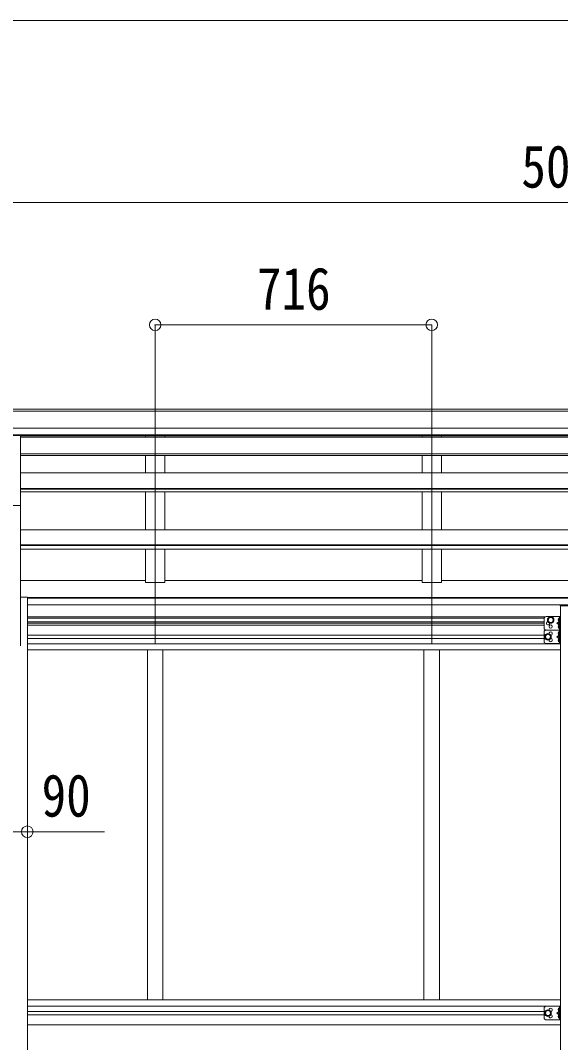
# Model space of a CAD drawing. Units: millimetres at full size, sheet at 1:30. Extents: x -8385 to 8479, y -5853 to 5787.
# Drawn here: x 392 to 1791, y 322 to 2971 of the extents above; entities that cross this region are included whole.
import ezdxf
from ezdxf.enums import TextEntityAlignment as Align

# ---------------------------------------------------------------- set-up
doc = ezdxf.new("R2010")
doc.units = ezdxf.units.MM
doc.header["$LTSCALE"] = 30
doc.header["$PDMODE"] = 32
doc.header["$PDSIZE"] = 30
for name, color, linetype, lineweight in [('0-1_本体', 4, 'Continuous', 9), ('0-2_部品', 7, 'Continuous', 9), ('0-8_PARTS2', 2, 'Continuous', 9), ('0-A_寸法', 4, 'Continuous', 9), ('1-1_GLASS', 4, 'Continuous', 9), ('1-2_GLASS_SEAL', 7, 'Continuous', 9)]:
    doc.layers.add(name, color=color, linetype=linetype, lineweight=lineweight)
doc.styles.add('ＭＳ ゴシック', font='')
doc.styles.get('ＭＳ ゴシック').set_extended_font_data('MS Gothic')

msp = doc.modelspace()

# ---------------------------------------------------------------- linework, layer by layer
at = {"layer": '0-1_本体'}
for p, q in [((-684.27, 1963.08), (4304.73, 1963.08)), ((-684.27, 1957.73), (4304.73, 1957.73)), ((-684.27, 1914.2), (4314.73, 1914.2)), ((-684.27, 1896.53), (4314.73, 1896.53)), ((392.73, 1894.16), (3237.73, 1894.16)), ((392.73, 1891.01), (3237.73, 1891.01)), ((716.23, 1891.01), (716.23, 1894.16)), ((766.23, 1891.01), (766.23, 1894.16)), ((1432.23, 1891.01), (1432.23, 1894.16)), ((1482.23, 1891.01), (1482.23, 1894.16)), ((392.73, 1847.54), (3237.73, 1847.54)), ((392.73, 1843.46), (3237.73, 1843.46)), ((716.23, 1798.3), (716.23, 1843.46)), ((766.23, 1798.3), (766.23, 1843.46)), ((1432.23, 1798.3), (1432.23, 1843.46)), ((1482.23, 1798.3), (1482.23, 1843.46)), ((392.73, 1798.3), (3237.73, 1798.3)), ((392.73, 1350.1), (392.73, 1762.74)), ((392.73, 1757.57), (3237.73, 1757.57)), ((392.73, 1756.08), (3237.73, 1756.08)), ((392.73, 1749.29), (3237.73, 1749.29)), ((716.23, 1650.99), (716.23, 1749.29)), ((766.23, 1650.99), (766.23, 1749.29)), ((1432.23, 1650.99), (1432.23, 1749.29)), ((1482.23, 1650.99), (1482.23, 1749.29)), ((392.63, 1650.99), (3237.73, 1650.99)), ((392.57, 1611.78), (3237.73, 1611.78)), ((392.63, 1600.65), (3237.73, 1600.65)), ((392.65, 1610.3), (3237.73, 1610.3)), ((716.23, 1600.65), (716.23, 1514.57)), ((766.23, 1600.65), (766.23, 1514.57)), ((1432.23, 1600.65), (1432.23, 1514.57)), ((1482.23, 1600.65), (1482.23, 1514.57)), ((392.5, 1519.37), (716.23, 1519.37)), ((716.23, 1514.57), (766.23, 1514.57)), ((1432.23, 1519.37), (766.23, 1519.37)), ((1432.23, 1514.57), (1482.23, 1514.57)), ((2148.23, 1519.37), (1482.23, 1519.37)), ((392.73, 1476.48), (410.43, 1476.48)), ((410.43, 1476.48), (410.43, -1399.9)), ((410.43, 1475.07), (3219.91, 1475.07)), ((410.43, 1473.68), (3220.03, 1473.68)), ((410.43, 1456.51), (3220.03, 1456.51))]:
    msp.add_line(p, q, dxfattribs=at)
at = {"layer": '0-2_部品'}
for p, q in [((337.73, 1894.82), (392.73, 1894.82)), ((392.73, 1713.89), (392.73, 1894.82)), ((337.73, 1713.89), (392.73, 1713.89))]:
    msp.add_line(p, q, dxfattribs=at)
at = {"layer": '0-8_PARTS2'}
for p, q in [((741.23, 1356.31), (741.23, 2018.83)), ((1457.23, 1356.31), (1457.23, 2018.83))]:
    msp.add_line(p, q, dxfattribs=at)
at = {"layer": '0-A_寸法', "color": 6}
for p, q in [((-710.77, 2970.59), (5773.23, 2970.59)), ((-690.77, 2498.46), (4321.23, 2498.46)), ((741.23, 2181.84), (1457.23, 2181.84)), ((741.23, 2181.84), (741.23, 1980.3)), ((1457.23, 2181.84), (1457.23, 1980.3)), ((320.23, 868.47), (410.23, 868.47)), ((410.23, 868.47), (610.23, 868.47))]:
    msp.add_line(p, q, dxfattribs=at)
for p in [(741.23, 2181.84), (1457.23, 2181.84), (410.23, 868.47)]:
    msp.add_point(p, dxfattribs=at)
at = {"layer": '1-1_GLASS'}
for p, q in [((1790.23, 1453.43), (1790.23, -1099.9)), ((410.23, 1424.97), (1750.23, 1424.97)), ((410.23, 1421.47), (1748.23, 1421.47)), ((410.23, 1412.47), (1748.23, 1412.47)), ((410.23, 1408.97), (1748.23, 1408.97)), ((1748.23, 1403.97), (410.23, 1403.97)), ((410.23, 1377.97), (1748.23, 1377.97)), ((410.23, 1368.97), (1748.23, 1368.97)), ((410.23, 1355.47), (1790.23, 1355.47)), ((410.23, 1339.47), (1790.23, 1339.47)), ((721.23, 1339.47), (721.23, 432.47)), ((761.23, 1339.47), (761.23, 432.47)), ((1437.23, 1339.47), (1437.23, 432.47)), ((1477.23, 1339.47), (1477.23, 432.47)), ((410.23, 432.47), (1790.23, 432.47)), ((410.23, 416.47), (1790.23, 416.47)), ((410.23, 402.97), (1748.23, 402.97)), ((410.23, 393.97), (1748.23, 393.97)), ((410.23, 367.97), (1790.23, 367.97))]:
    msp.add_line(p, q, dxfattribs=at)
at = {"layer": '1-2_GLASS_SEAL'}
for p, q in [((1789.73, 1454.93), (1789.73, 1453.43)), ((1840.73, 1453.43), (1789.73, 1453.43)), ((1748.23, 1420.97), (1748.23, 1395.97)), ((1753.23, 1425.97), (1790.23, 1425.97)), ((1787.73, 1408.47), (1780.73, 1408.47)), ((1787.23, 1421.47), (1786.43, 1421.33)), ((1787.23, 1413.47), (1786.43, 1413.61)), ((1787.23, 1413.47), (1787.73, 1413.56)), ((1787.73, 1425.97), (1787.73, 1390.97)), ((1790.23, 1425.97), (1790.23, 1390.97)), ((1748.23, 1385.97), (1748.23, 1360.97)), ((1753.23, 1390.97), (1790.23, 1390.97)), ((1787.23, 1403.47), (1786.43, 1403.33)), ((1787.23, 1395.47), (1786.43, 1395.61)), ((1787.23, 1386.47), (1786.43, 1386.33)), ((1787.23, 1378.47), (1786.43, 1378.61)), ((1787.23, 1395.47), (1787.73, 1395.56)), ((1787.23, 1378.47), (1787.73, 1378.56)), ((1787.73, 1390.97), (1787.73, 1355.97)), ((1753.23, 1355.97), (1790.23, 1355.97)), ((1787.73, 1373.47), (1780.73, 1373.47)), ((1787.23, 1368.47), (1786.43, 1368.33)), ((1787.23, 1360.47), (1786.43, 1360.61)), ((1787.23, 1360.47), (1787.73, 1360.56)), ((1748.23, 410.97), (1748.23, 385.97)), ((1753.23, 415.97), (1790.23, 415.97)), ((1787.73, 398.47), (1780.73, 398.47)), ((1787.23, 411.47), (1786.43, 411.33)), ((1787.23, 403.47), (1786.43, 403.61)), ((1787.23, 403.47), (1787.73, 403.56)), ((1787.73, 415.97), (1787.73, 380.97)), ((1790.23, 415.97), (1790.23, 380.97)), ((1753.23, 380.97), (1790.23, 380.97)), ((1787.23, 393.47), (1786.43, 393.33)), ((1787.23, 385.47), (1786.43, 385.61)), ((1787.23, 385.47), (1787.73, 385.56))]:
    msp.add_line(p, q, dxfattribs=at)
for points in [[(1765.23, 1409.47), (1771.73, 1413.22), (1771.73, 1420.72), (1765.23, 1424.48), (1758.73, 1420.72), (1758.73, 1413.22)], [(1758.23, 1365.97), (1764.73, 1369.72), (1764.73, 1377.22), (1758.23, 1380.98), (1751.73, 1377.22), (1751.73, 1369.72)], [(1758.23, 390.97), (1764.73, 394.72), (1764.73, 402.22), (1758.23, 405.98), (1751.73, 402.22), (1751.73, 394.72)]]:
    msp.add_lwpolyline(points, close=True, dxfattribs=at)
for points in [[(1787.73, 1413.47), (1780.73, 1408.47), (1787.73, 1403.47)], [(1788.12, 1417.47), (1787.49, 1418.66), (1785.25, 1419.77)], [(1788.12, 1417.47), (1787.49, 1416.28), (1785.25, 1415.17)], [(1787.23, 1413.47), (1787.23, 1421.47), (1787.73, 1421.38), (1787.73, 1413.56)], [(1753.23, 1390.97), (1790.23, 1390.97), (1790.23, 1355.97)], [(1787.73, 1378.47), (1780.73, 1373.47), (1787.73, 1368.47)], [(1788.12, 1399.47), (1787.49, 1400.66), (1785.25, 1401.77)], [(1788.12, 1399.47), (1787.49, 1398.28), (1785.25, 1397.17)], [(1788.12, 1382.47), (1787.49, 1383.66), (1785.25, 1384.77)], [(1788.12, 1382.47), (1787.49, 1381.28), (1785.25, 1380.17)], [(1787.23, 1395.47), (1787.23, 1403.47), (1787.73, 1403.38), (1787.73, 1395.56)], [(1787.23, 1378.47), (1787.23, 1386.47), (1787.73, 1386.38), (1787.73, 1378.56)], [(1788.12, 1364.47), (1787.49, 1365.66), (1785.25, 1366.77)], [(1788.12, 1364.47), (1787.49, 1363.28), (1785.25, 1362.17)], [(1787.23, 1360.47), (1787.23, 1368.47), (1787.73, 1368.38), (1787.73, 1360.56)], [(1787.73, 403.47), (1780.73, 398.47), (1787.73, 393.47)], [(1788.12, 407.47), (1787.49, 408.66), (1785.25, 409.77)], [(1788.12, 407.47), (1787.49, 406.28), (1785.25, 405.17)], [(1787.23, 403.47), (1787.23, 411.47), (1787.73, 411.38), (1787.73, 403.56)], [(1788.12, 389.47), (1787.49, 390.66), (1785.25, 391.77)], [(1788.12, 389.47), (1787.49, 388.28), (1785.25, 387.17)], [(1787.23, 385.47), (1787.23, 393.47), (1787.73, 393.38), (1787.73, 385.56)]]:
    msp.add_lwpolyline(points, dxfattribs=at)
for centre, radius in [((1765.23, 1416.97), 8.5), ((1765.23, 1416.97), 7.5), ((1765.23, 1416.97), 6.5), ((1765.23, 1399.97), 4.25), ((1758.23, 1373.47), 8.5), ((1758.23, 1373.47), 7.5), ((1758.23, 1373.47), 6.5), ((1758.23, 398.47), 8.5), ((1758.23, 398.47), 7.5), ((1758.23, 398.47), 6.5)]:
    msp.add_circle(centre, radius, dxfattribs=at)
for centre, radius, start, end in [((1791.23, 1454.93), 1.5, 90, 180), ((1753.23, 1420.97), 5, 90, 180), ((1758.23, 1408.47), 4.25, 94.76077, 6.29431), ((1791.33, 1417.47), 6.5, 147.94412, 212.05588), ((1786.59, 1420.44), 0.9, 100, 147.94412), ((1786.59, 1414.5), 0.9, 212.05588, 260), ((1753.23, 1395.97), 5, 180, 270), ((1753.23, 1385.97), 5, 90, 180), ((1765.23, 1381.97), 4.25, 274.76077, 186.29431), ((1791.33, 1399.47), 6.5, 147.94412, 212.05588), ((1791.33, 1382.47), 6.5, 147.94412, 212.05588), ((1786.59, 1402.44), 0.9, 100, 147.94412), ((1786.59, 1396.5), 0.9, 212.05588, 260), ((1786.59, 1385.44), 0.9, 100, 147.94412), ((1786.59, 1379.5), 0.9, 212.05588, 260), ((1753.23, 1360.97), 5, 180, 270), ((1765.23, 1364.97), 4.25, 173.70569, 85.23923), ((1791.33, 1364.47), 6.5, 147.94412, 212.05588), ((1786.59, 1367.44), 0.9, 100, 147.94412), ((1786.59, 1361.5), 0.9, 212.05588, 260), ((1753.23, 410.97), 5, 90, 180), ((1765.23, 406.97), 4.25, 274.76077, 186.29431), ((1791.33, 407.47), 6.5, 147.94412, 212.05588), ((1786.59, 410.44), 0.9, 100, 147.94412), ((1786.59, 404.5), 0.9, 212.05588, 260), ((1753.23, 385.97), 5, 180, 270), ((1765.23, 389.97), 4.25, 173.70569, 85.23923), ((1791.33, 389.47), 6.5, 147.94412, 212.05588), ((1786.59, 392.44), 0.9, 100, 147.94412), ((1786.59, 386.5), 0.9, 212.05588, 260)]:
    msp.add_arc(centre, radius, start, end, dxfattribs=at)

# ---------------------------------------------------------------- texts
at = {"layer": '0-A_寸法', "color": 7, "style": 'ＭＳ ゴシック', "width": 0.85}
for s, p in [('5012', (1689.23, 2504.46)), ('716', (1004.73, 2187.84)), ('90', (447.23, 874.47))]:
    msp.add_text(s, height=110, dxfattribs=at).set_placement(p, align=Align.BOTTOM_LEFT)

doc.saveas('drawing.dxf')
